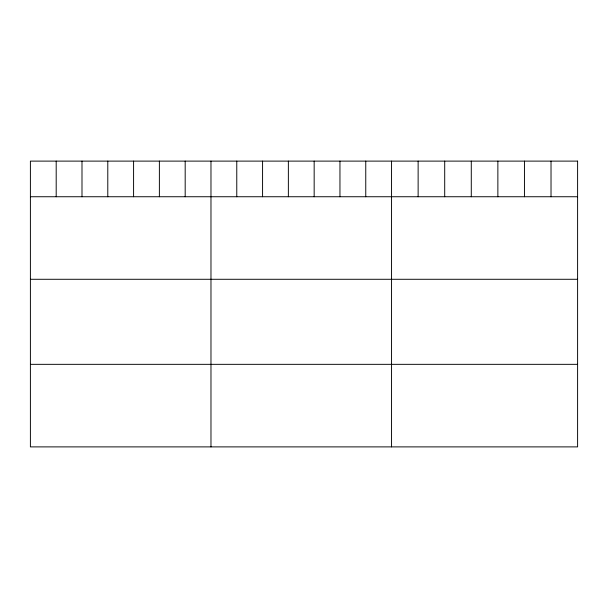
<?xml version="1.0" encoding="UTF-8"?>
<svg xmlns="http://www.w3.org/2000/svg" width="608" height="608" viewBox="0 0 608 608"><rect width="100%" height="100%" fill="white"/><g stroke="black" fill="none" stroke-linecap="round" stroke-linejoin="round"><path stroke-width="0.91" d="M30.4 196.741L577.6 196.741M30.4 279.285L577.6 279.285M30.4 364.336L577.6 364.336M551.023 161.112L551.023 196.741M524.446 161.112L524.446 196.741M497.868 161.112L497.868 196.741M471.284 161.112L471.284 196.741M444.706 161.112L444.706 196.741M418.129 161.112L418.129 196.741M391.552 161.112L391.552 446.888M365.758 161.112L365.758 196.741M339.956 161.112L339.956 196.741M314.161 161.112L314.161 196.741M288.367 161.112L288.367 196.741M262.572 161.112L262.572 196.741M236.77 161.112L236.77 196.741M210.976 161.112L210.976 446.888M185.182 161.112L185.182 196.741M159.38 161.112L159.38 196.741M133.585 161.112L133.585 196.741M107.791 161.112L107.791 196.741M81.996 161.112L81.996 196.741M56.194 161.112L56.194 196.741M577.6 161.112L30.4 161.112L30.4 446.888L577.6 446.888L577.6 161.112"/></g></svg>
